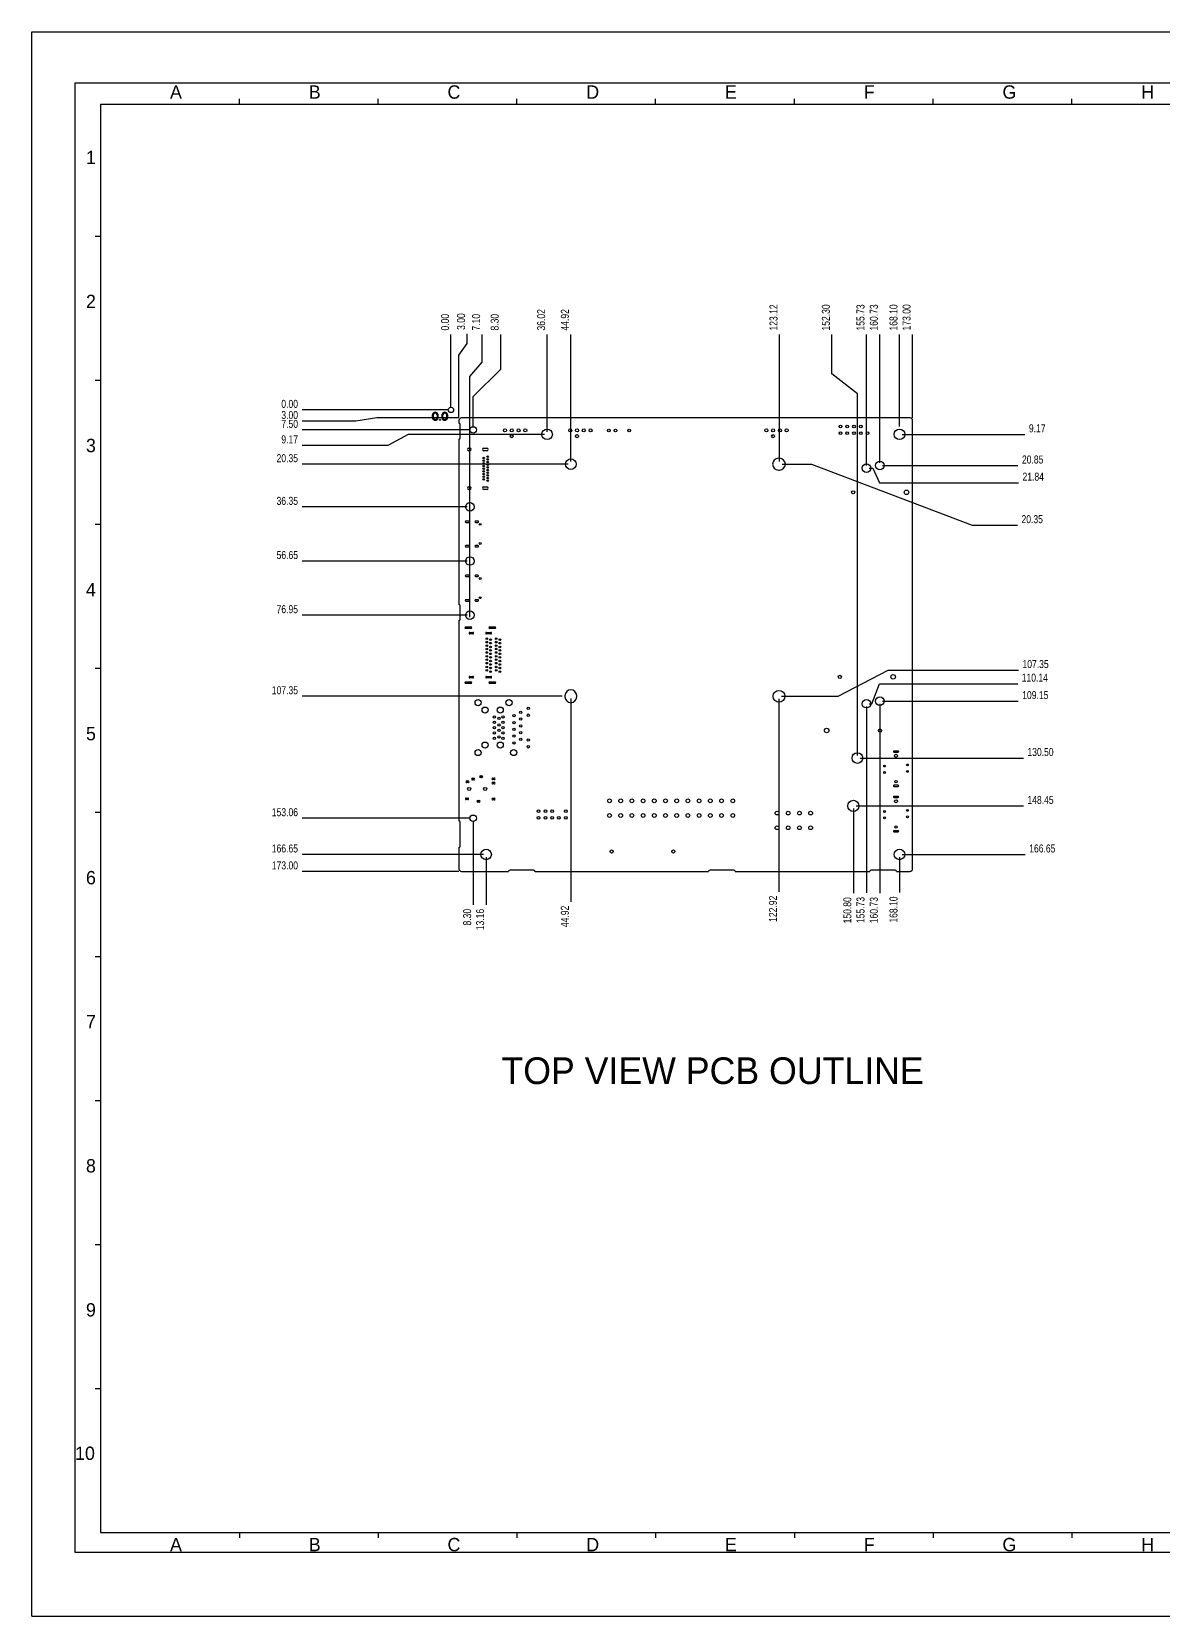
# Model space of a CAD drawing. Header units: millimetres. Extents: x 0 to 841, y 0 to 594.
# Drawn here: x 0 to 424, y 0 to 594 of the extents above; entities that cross this region are included whole.
import ezdxf

# ---------------------------------------------------------------- set-up
doc = ezdxf.new("R2010")
doc.units = ezdxf.units.MM
doc.header["$LTSCALE"] = 46.255
doc.layers.get('0').update_dxf_attribs({"linetype": 'CONTINUOUS'})
doc.layers.add('ASSEM_MEM', color=7, linetype='CONTINUOUS')
doc.layers.add('DETAIL', color=7, linetype='CONTINUOUS')
doc.styles.get("Standard").update_dxf_attribs({"font": 'txt', "width": 0.8})
doc.styles.add('TEXTSTYLE_11', font='ar_wgl__.ttf')
doc.styles.add('TEXTSTYLE_2', font='txt')
doc.dimstyles.new('DIMSTYLE_1', dxfattribs={"dimtxt": 3, "dimasz": 2.1, "dimexe": 2, "dimexo": 1, "dimgap": 0.75, "dimtad": 0, "dimtih": 1, "dimtoh": 1, "dimzin": 0, "dimdsep": 46, "dimtxsty": 'STANDARD', "dimblk": '_FILLED', "dimblk1": '_FILLED', "dimblk2": '_FILLED', "dimcen": 0.09, "dimazin": 0, "dimtp": 0.01, "dimtm": 0.01, "dimtfac": 1, "dimtofl": 0, "dimtmove": 0, "dimatfit": 3, "dimldrblk": '_FILLED', "dimfxl": 1, "dimtolj": 1, "dimtzin": 0, "dimarcsym": 0})

# ---------------------------------------------------------------- blocks, each defined once
blk = doc.blocks.new('*D0')
at = {"color": 7, "linetype": 'CONTINUOUS'}
for p, q in [((121.53, 448.06), (101.31, 448.06)), ((129.31, 449.23), (121.53, 448.06)), ((160.15, 449.23), (129.31, 449.23))]:
    blk.add_line(p, q, dxfattribs=at)
at = {"color": 7, "linetype": 'CONTINUOUS', "insert": (99.81, 451.81), "char_height": 3, "width": 9.6, "attachment_point": 3, "line_spacing_factor": 0.9}
blk.add_mtext('3.00', dxfattribs=at)
blk = doc.blocks.new('_FILLED')
at = {"color": 0, "linetype": 'BYBLOCK'}
blk.add_solid([(0, 0), (-1, 0.17), (-1, -0.17)], dxfattribs=at)
blk = doc.blocks.new('*D1')
at = {"color": 7, "linetype": 'CONTINUOUS'}
blk.add_line((156.15, 452.23), (101.31, 452.23), dxfattribs=at)
at = {"color": 7, "linetype": 'CONTINUOUS', "insert": (99.81, 455.98), "char_height": 3, "width": 9.6, "attachment_point": 3, "line_spacing_factor": 0.9}
blk.add_mtext('0.00', dxfattribs=at)
blk = doc.blocks.new('*D2')
at = {"color": 7, "linetype": 'CONTINUOUS'}
blk.add_line((160.15, 279.23), (101.31, 279.23), dxfattribs=at)
at = {"color": 7, "linetype": 'CONTINUOUS', "insert": (99.81, 282.98), "char_height": 3, "width": 14.4, "attachment_point": 3, "line_spacing_factor": 0.9}
blk.add_mtext('173.00', dxfattribs=at)
blk = doc.blocks.new('*D3')
at = {"color": 7, "linetype": 'CONTINUOUS'}
for p, q in [((160.15, 472.74), (163.16, 477.08)), ((163.16, 477.08), (163.16, 480.7)), ((160.15, 449.23), (160.15, 472.74))]:
    blk.add_line(p, q, dxfattribs=at)
at = {"color": 7, "linetype": 'CONTINUOUS', "insert": (159.41, 482.2), "char_height": 3, "width": 9.6, "attachment_point": 1, "rotation": 90, "line_spacing_factor": 0.9}
blk.add_mtext('3.00', dxfattribs=at)
blk = doc.blocks.new('*D4')
at = {"color": 7, "linetype": 'CONTINUOUS'}
blk.add_line((157.15, 453.23), (157.15, 480.47), dxfattribs=at)
at = {"color": 7, "linetype": 'CONTINUOUS', "insert": (153.4, 481.97), "char_height": 3, "width": 9.6, "attachment_point": 1, "rotation": 90, "line_spacing_factor": 0.9}
blk.add_mtext('0.00', dxfattribs=at)
blk = doc.blocks.new('*D5')
at = {"color": 7, "linetype": 'CONTINUOUS'}
blk.add_line((330.15, 449.23), (330.15, 480.51), dxfattribs=at)
at = {"color": 7, "linetype": 'CONTINUOUS', "insert": (326.4, 482.01), "char_height": 3, "width": 14.4, "attachment_point": 1, "rotation": 90, "line_spacing_factor": 0.9}
blk.add_mtext('173.00', dxfattribs=at)
blk = doc.blocks.new('*D6')
at = {"color": 7, "linetype": 'CONTINUOUS'}
for p, q in [((175.78, 467.5), (175.78, 480.47)), ((165.45, 457.29), (175.78, 467.5)), ((165.45, 445.73), (165.45, 457.29))]:
    blk.add_line(p, q, dxfattribs=at)
at = {"color": 7, "linetype": 'CONTINUOUS', "insert": (172.03, 481.97), "char_height": 3, "width": 9.6, "attachment_point": 1, "rotation": 90, "line_spacing_factor": 0.9}
blk.add_mtext('8.30', dxfattribs=at)
blk = doc.blocks.new('*D7')
at = {"color": 7, "linetype": 'CONTINUOUS'}
blk.add_line((193.17, 444.06), (193.17, 480.47), dxfattribs=at)
at = {"color": 7, "linetype": 'CONTINUOUS', "insert": (189.42, 481.97), "char_height": 3, "width": 12, "attachment_point": 1, "rotation": 90, "line_spacing_factor": 0.9}
blk.add_mtext('36.02', dxfattribs=at)
blk = doc.blocks.new('*D8')
at = {"color": 7, "linetype": 'CONTINUOUS'}
blk.add_line((325.25, 446.04), (325.25, 480.47), dxfattribs=at)
at = {"color": 7, "linetype": 'CONTINUOUS', "insert": (321.5, 481.97), "char_height": 3, "width": 14.4, "attachment_point": 1, "rotation": 90, "line_spacing_factor": 0.9}
blk.add_mtext('168.10', dxfattribs=at)
blk = doc.blocks.new('*D9')
at = {"color": 7, "linetype": 'CONTINUOUS'}
blk.add_line((202.07, 432.88), (202.07, 480.47), dxfattribs=at)
at = {"color": 7, "linetype": 'CONTINUOUS', "insert": (198.32, 481.97), "char_height": 3, "width": 12, "attachment_point": 1, "rotation": 90, "line_spacing_factor": 0.9}
blk.add_mtext('44.92', dxfattribs=at)
blk = doc.blocks.new('*D10')
at = {"color": 7, "linetype": 'CONTINUOUS'}
blk.add_line((280.27, 432.88), (280.27, 480.47), dxfattribs=at)
at = {"color": 7, "linetype": 'CONTINUOUS', "insert": (276.52, 481.97), "char_height": 3, "width": 14.4, "attachment_point": 1, "rotation": 90, "line_spacing_factor": 0.9}
blk.add_mtext('123.12', dxfattribs=at)
blk = doc.blocks.new('*D11')
at = {"color": 7, "linetype": 'CONTINUOUS'}
for p, q in [((168.81, 470.18), (168.81, 480.47)), ((164.25, 464.77), (168.81, 470.18)), ((164.25, 374.53), (164.25, 464.77))]:
    blk.add_line(p, q, dxfattribs=at)
at = {"color": 7, "linetype": 'CONTINUOUS', "insert": (165.06, 481.97), "char_height": 3, "width": 9.6, "attachment_point": 1, "rotation": 90, "line_spacing_factor": 0.9}
blk.add_mtext('7.10', dxfattribs=at)
blk = doc.blocks.new('*D12')
at = {"color": 7, "linetype": 'CONTINUOUS'}
blk.add_line((202.07, 344.08), (202.07, 267.88), dxfattribs=at)
at = {"color": 7, "linetype": 'CONTINUOUS', "insert": (198.32, 266.38), "char_height": 3, "width": 12, "attachment_point": 3, "rotation": 90, "line_spacing_factor": 0.9}
blk.add_mtext('44.92', dxfattribs=at)
blk = doc.blocks.new('*D13')
at = {"color": 7, "linetype": 'CONTINUOUS'}
blk.add_line((280.07, 343.88), (280.07, 271.63), dxfattribs=at)
at = {"color": 7, "linetype": 'CONTINUOUS', "insert": (276.32, 270.13), "char_height": 3, "width": 14.4, "attachment_point": 3, "rotation": 90, "line_spacing_factor": 0.9}
blk.add_mtext('122.92', dxfattribs=at)
blk = doc.blocks.new('*D14')
at = {"color": 7, "linetype": 'CONTINUOUS'}
blk.add_line((312.88, 431.39), (312.88, 480.47), dxfattribs=at)
at = {"color": 7, "linetype": 'CONTINUOUS', "insert": (309.13, 481.97), "char_height": 3, "width": 14.4, "attachment_point": 1, "rotation": 90, "line_spacing_factor": 0.9}
blk.add_mtext('155.73', dxfattribs=at)
blk = doc.blocks.new('*D15')
at = {"color": 7, "linetype": 'CONTINUOUS'}
blk.add_line((317.88, 432.38), (317.88, 480.47), dxfattribs=at)
at = {"color": 7, "linetype": 'CONTINUOUS', "insert": (314.13, 481.97), "char_height": 3, "width": 14.4, "attachment_point": 1, "rotation": 90, "line_spacing_factor": 0.9}
blk.add_mtext('160.73', dxfattribs=at)
blk = doc.blocks.new('*D16')
at = {"color": 7, "linetype": 'CONTINUOUS'}
blk.add_line((312.88, 341.09), (312.88, 271.15), dxfattribs=at)
at = {"color": 7, "linetype": 'CONTINUOUS', "insert": (309.13, 269.65), "char_height": 3, "width": 14.4, "attachment_point": 3, "rotation": 90, "line_spacing_factor": 0.9}
blk.add_mtext('155.73', dxfattribs=at)
blk = doc.blocks.new('*D17')
at = {"color": 7, "linetype": 'CONTINUOUS'}
blk.add_line((317.88, 342.08), (317.88, 271.11), dxfattribs=at)
at = {"color": 7, "linetype": 'CONTINUOUS', "insert": (314.13, 269.61), "char_height": 3, "width": 14.4, "attachment_point": 3, "rotation": 90, "line_spacing_factor": 0.9}
blk.add_mtext('160.73', dxfattribs=at)
blk = doc.blocks.new('*D18')
at = {"color": 7, "linetype": 'CONTINUOUS'}
blk.add_line((325.25, 284.58), (325.25, 271.34), dxfattribs=at)
at = {"color": 7, "linetype": 'CONTINUOUS', "insert": (321.5, 269.84), "char_height": 3, "width": 14.4, "attachment_point": 3, "rotation": 90, "line_spacing_factor": 0.9}
blk.add_mtext('168.10', dxfattribs=at)
blk = doc.blocks.new('*D19')
at = {"color": 7, "linetype": 'CONTINUOUS'}
blk.add_line((170.31, 284.58), (170.31, 266.7), dxfattribs=at)
at = {"color": 7, "linetype": 'CONTINUOUS', "insert": (166.56, 265.2), "char_height": 3, "width": 12, "attachment_point": 3, "rotation": 90, "line_spacing_factor": 0.9}
blk.add_mtext('13.16', dxfattribs=at)
blk = doc.blocks.new('*D20')
at = {"color": 7, "linetype": 'CONTINUOUS'}
blk.add_line((165.45, 298.17), (165.45, 266.7), dxfattribs=at)
at = {"color": 7, "linetype": 'CONTINUOUS', "insert": (161.7, 265.2), "char_height": 3, "width": 9.6, "attachment_point": 3, "rotation": 90, "line_spacing_factor": 0.9}
blk.add_mtext('8.30', dxfattribs=at)
blk = doc.blocks.new('*D21')
at = {"color": 7, "linetype": 'CONTINUOUS'}
for p, q in [((299.9, 465.79), (299.9, 480.47)), ((309.45, 458.22), (299.9, 465.79)), ((309.45, 322.73), (309.45, 458.22))]:
    blk.add_line(p, q, dxfattribs=at)
at = {"color": 7, "linetype": 'CONTINUOUS', "insert": (296.15, 481.97), "char_height": 3, "width": 14.4, "attachment_point": 1, "rotation": 90, "line_spacing_factor": 0.9}
blk.add_mtext('152.30', dxfattribs=at)
blk = doc.blocks.new('*D22')
at = {"color": 7, "linetype": 'CONTINUOUS'}
blk.add_line((307.95, 302.78), (307.95, 271.06), dxfattribs=at)
at = {"color": 7, "linetype": 'CONTINUOUS', "insert": (304.2, 269.56), "char_height": 3, "width": 14.4, "attachment_point": 3, "rotation": 90, "line_spacing_factor": 0.9}
blk.add_mtext('150.80', dxfattribs=at)
blk = doc.blocks.new('*D23')
at = {"color": 7, "linetype": 'CONTINUOUS'}
blk.add_line((164.45, 444.73), (101.31, 444.73), dxfattribs=at)
at = {"color": 7, "linetype": 'CONTINUOUS', "insert": (99.81, 448.48), "char_height": 3, "width": 9.6, "attachment_point": 3, "line_spacing_factor": 0.9}
blk.add_mtext('7.50', dxfattribs=at)
blk = doc.blocks.new('*D24')
at = {"color": 7, "linetype": 'CONTINUOUS'}
for p, q in [((141.15, 443.06), (133.46, 438.92)), ((192.17, 443.06), (141.15, 443.06)), ((133.46, 438.92), (101.31, 438.92))]:
    blk.add_line(p, q, dxfattribs=at)
at = {"color": 7, "linetype": 'CONTINUOUS', "insert": (99.81, 442.67), "char_height": 3, "width": 9.6, "attachment_point": 3, "line_spacing_factor": 0.9}
blk.add_mtext('9.17', dxfattribs=at)
blk = doc.blocks.new('*D25')
at = {"color": 7, "linetype": 'CONTINUOUS'}
blk.add_line((163.25, 415.88), (101.31, 415.88), dxfattribs=at)
at = {"color": 7, "linetype": 'CONTINUOUS', "insert": (99.81, 419.63), "char_height": 3, "width": 12, "attachment_point": 3, "line_spacing_factor": 0.9}
blk.add_mtext('36.35', dxfattribs=at)
blk = doc.blocks.new('*D26')
at = {"color": 7, "linetype": 'CONTINUOUS'}
blk.add_line((163.25, 395.58), (101.31, 395.58), dxfattribs=at)
at = {"color": 7, "linetype": 'CONTINUOUS', "insert": (99.81, 399.33), "char_height": 3, "width": 12, "attachment_point": 3, "line_spacing_factor": 0.9}
blk.add_mtext('56.65', dxfattribs=at)
blk = doc.blocks.new('*D27')
at = {"color": 7, "linetype": 'CONTINUOUS'}
blk.add_line((163.25, 375.28), (101.31, 375.28), dxfattribs=at)
at = {"color": 7, "linetype": 'CONTINUOUS', "insert": (99.81, 379.03), "char_height": 3, "width": 12, "attachment_point": 3, "line_spacing_factor": 0.9}
blk.add_mtext('76.95', dxfattribs=at)
blk = doc.blocks.new('*D28')
at = {"color": 7, "linetype": 'CONTINUOUS'}
blk.add_line((164.45, 299.17), (101.31, 299.17), dxfattribs=at)
at = {"color": 7, "linetype": 'CONTINUOUS', "insert": (99.81, 302.92), "char_height": 3, "width": 14.4, "attachment_point": 3, "line_spacing_factor": 0.9}
blk.add_mtext('153.06', dxfattribs=at)
blk = doc.blocks.new('*D29')
at = {"color": 7, "linetype": 'CONTINUOUS'}
blk.add_line((169.31, 285.58), (101.31, 285.58), dxfattribs=at)
at = {"color": 7, "linetype": 'CONTINUOUS', "insert": (99.81, 289.33), "char_height": 3, "width": 14.4, "attachment_point": 3, "line_spacing_factor": 0.9}
blk.add_mtext('166.65', dxfattribs=at)
blk = doc.blocks.new('*D30')
at = {"color": 7, "linetype": 'CONTINUOUS'}
blk.add_line((326.25, 285.58), (372.37, 285.58), dxfattribs=at)
at = {"color": 7, "linetype": 'CONTINUOUS', "insert": (373.87, 289.33), "char_height": 3, "width": 14.4, "attachment_point": 1, "line_spacing_factor": 0.9}
blk.add_mtext('166.65', dxfattribs=at)
blk = doc.blocks.new('*D31')
at = {"color": 7, "linetype": 'CONTINUOUS'}
blk.add_line((308.95, 303.78), (371.7, 303.78), dxfattribs=at)
at = {"color": 7, "linetype": 'CONTINUOUS', "insert": (373.2, 307.53), "char_height": 3, "width": 14.4, "attachment_point": 1, "line_spacing_factor": 0.9}
blk.add_mtext('148.45', dxfattribs=at)
blk = doc.blocks.new('*D32')
at = {"color": 7, "linetype": 'CONTINUOUS'}
blk.add_line((310.45, 321.73), (371.69, 321.73), dxfattribs=at)
at = {"color": 7, "linetype": 'CONTINUOUS', "insert": (373.19, 325.48), "char_height": 3, "width": 14.4, "attachment_point": 1, "line_spacing_factor": 0.9}
blk.add_mtext('130.50', dxfattribs=at)
blk = doc.blocks.new('*D33')
at = {"color": 7, "linetype": 'CONTINUOUS'}
for p, q in [((302.25, 344.88), (320.98, 354.7)), ((320.98, 354.7), (369.84, 354.7)), ((281.07, 344.88), (302.25, 344.88))]:
    blk.add_line(p, q, dxfattribs=at)
at = {"color": 7, "linetype": 'CONTINUOUS', "insert": (371.34, 358.45), "char_height": 3, "width": 14.4, "attachment_point": 1, "line_spacing_factor": 0.9}
blk.add_mtext('107.35', dxfattribs=at)
blk = doc.blocks.new('*D34')
at = {"color": 7, "linetype": 'CONTINUOUS'}
for p, q in [((314.94, 342.09), (317.74, 349.6)), ((317.74, 349.6), (369.55, 349.6)), ((313.88, 342.09), (314.94, 342.09))]:
    blk.add_line(p, q, dxfattribs=at)
at = {"color": 7, "linetype": 'CONTINUOUS', "insert": (371.05, 353.35), "char_height": 3, "width": 14.4, "attachment_point": 1, "line_spacing_factor": 0.9}
blk.add_mtext('110.14', dxfattribs=at)
blk = doc.blocks.new('*D35')
at = {"color": 7, "linetype": 'CONTINUOUS'}
blk.add_line((318.88, 343.08), (369.74, 343.08), dxfattribs=at)
at = {"color": 7, "linetype": 'CONTINUOUS', "insert": (371.24, 346.83), "char_height": 3, "width": 14.4, "attachment_point": 1, "line_spacing_factor": 0.9}
blk.add_mtext('109.15', dxfattribs=at)
blk = doc.blocks.new('*D36')
at = {"color": 7, "linetype": 'CONTINUOUS'}
blk.add_line((201.07, 431.88), (101.31, 431.88), dxfattribs=at)
at = {"color": 7, "linetype": 'CONTINUOUS', "insert": (99.81, 435.63), "char_height": 3, "width": 12, "attachment_point": 3, "line_spacing_factor": 0.9}
blk.add_mtext('20.35', dxfattribs=at)
blk = doc.blocks.new('*D37')
at = {"color": 7, "linetype": 'CONTINUOUS'}
for p, q in [((281.27, 431.88), (292.31, 431.88)), ((292.31, 431.88), (352.43, 409.02)), ((352.43, 409.02), (369.47, 409.02))]:
    blk.add_line(p, q, dxfattribs=at)
at = {"color": 7, "linetype": 'CONTINUOUS', "insert": (370.97, 412.77), "char_height": 3, "width": 12, "attachment_point": 1, "line_spacing_factor": 0.9}
blk.add_mtext('20.35', dxfattribs=at)
blk = doc.blocks.new('*D38')
at = {"color": 7, "linetype": 'CONTINUOUS'}
for p, q in [((313.88, 430.39), (315.25, 430.39)), ((315.25, 430.39), (317.77, 424.95)), ((317.77, 424.95), (369.86, 424.95))]:
    blk.add_line(p, q, dxfattribs=at)
at = {"color": 7, "linetype": 'CONTINUOUS', "insert": (371.36, 428.7), "char_height": 3, "width": 12, "attachment_point": 1, "line_spacing_factor": 0.9}
blk.add_mtext('21.84', dxfattribs=at)
blk = doc.blocks.new('*D39')
at = {"color": 7, "linetype": 'CONTINUOUS'}
blk.add_line((318.88, 431.38), (369.65, 431.38), dxfattribs=at)
at = {"color": 7, "linetype": 'CONTINUOUS', "insert": (371.15, 435.13), "char_height": 3, "width": 12, "attachment_point": 1, "line_spacing_factor": 0.9}
blk.add_mtext('20.85', dxfattribs=at)
blk = doc.blocks.new('*D40')
at = {"color": 7, "linetype": 'CONTINUOUS'}
blk.add_line((326.25, 443.06), (372.26, 443.06), dxfattribs=at)
at = {"color": 7, "linetype": 'CONTINUOUS', "insert": (373.76, 446.81), "char_height": 3, "width": 9.6, "attachment_point": 1, "line_spacing_factor": 0.9}
blk.add_mtext('9.17', dxfattribs=at)
blk = doc.blocks.new('*D41')
at = {"color": 7, "linetype": 'CONTINUOUS'}
blk.add_line((198.87, 344.88), (101.31, 344.88), dxfattribs=at)
at = {"color": 7, "linetype": 'CONTINUOUS', "insert": (99.81, 348.63), "char_height": 3, "width": 14.4, "attachment_point": 3, "line_spacing_factor": 0.9}
blk.add_mtext('107.35', dxfattribs=at)

msp = doc.modelspace()

# ---------------------------------------------------------------- linework, layer by layer
at = {"color": 7, "linetype": 'CONTINUOUS'}
for p, q in [((0, 0), (0, 594)), ((0, 594), (841, 594)), ((16.342, 23.885), (16.342, 574.885)), ((16.342, 574.885), (819.342, 574.885)), ((25.842, 566.885), (25.842, 31.385)), ((25.842, 566.885), (809.342, 566.885)), ((77.842, 566.885), (77.842, 568.885)), ((129.842, 566.885), (129.842, 568.885)), ((181.842, 566.885), (181.842, 568.885)), ((233.842, 566.885), (233.842, 568.885)), ((285.842, 566.885), (285.842, 568.885)), ((337.842, 566.885), (337.842, 568.885)), ((389.842, 566.885), (389.842, 568.885)), ((23.842, 517.385), (25.842, 517.385)), ((23.842, 463.385), (25.842, 463.385)), ((23.842, 409.385), (25.842, 409.385)), ((23.842, 355.385), (25.842, 355.385)), ((23.842, 301.385), (25.842, 301.385)), ((23.842, 247.385), (25.842, 247.385)), ((23.842, 193.385), (25.842, 193.385)), ((23.842, 139.385), (25.842, 139.385)), ((23.842, 85.385), (25.842, 85.385)), ((25.842, 31.385), (809.342, 31.385)), ((77.842, 31.385), (77.842, 29.385)), ((129.842, 31.385), (129.842, 29.385)), ((181.842, 31.385), (181.842, 29.385)), ((233.842, 31.385), (233.842, 29.385)), ((285.842, 31.385), (285.842, 29.385)), ((337.842, 31.385), (337.842, 29.385)), ((389.842, 31.385), (389.842, 29.385)), ((819.342, 23.885), (16.342, 23.885)), ((0, 0), (841, 0))]:
    msp.add_line(p, q, dxfattribs=at)
at = {"layer": 'ASSEM_MEM', "color": 40, "linetype": 'CONTINUOUS'}
for p, q in [((150.213, 450.447), (150.151, 450.128)), ((150.151, 450.128), (150.151, 449.553)), ((150.151, 449.553), (150.213, 449.234)), ((150.276, 450.638), (150.213, 450.447)), ((150.213, 449.234), (150.276, 449.042)), ((150.401, 450.894), (150.276, 450.638)), ((150.276, 449.042), (150.401, 448.787)), ((150.588, 451.085), (150.401, 450.894)), ((150.401, 448.787), (150.588, 448.596)), ((150.526, 450.447), (150.463, 450.064)), ((150.463, 450.064), (150.463, 449.617)), ((150.463, 449.617), (150.526, 449.234)), ((150.776, 450.83), (150.526, 450.447)), ((150.526, 449.234), (150.776, 448.851)), ((150.901, 451.277), (150.588, 451.085)), ((150.588, 448.596), (150.901, 448.404)), ((150.963, 450.957), (150.776, 450.83)), ((150.776, 448.851), (150.963, 448.723)), ((151.276, 451.34), (150.901, 451.277)), ((150.901, 448.404), (151.276, 448.34)), ((151.276, 451.021), (150.963, 450.957)), ((150.963, 448.723), (151.276, 448.659)), ((151.651, 451.277), (151.276, 451.34)), ((151.588, 450.957), (151.276, 451.021)), ((151.276, 448.659), (151.588, 448.723)), ((151.276, 448.34), (151.651, 448.404)), ((151.776, 450.83), (151.588, 450.957)), ((151.588, 448.723), (151.776, 448.851)), ((151.963, 451.085), (151.651, 451.277)), ((151.651, 448.404), (151.963, 448.596)), ((152.026, 450.447), (151.776, 450.83)), ((151.776, 448.851), (152.026, 449.234)), ((152.151, 450.894), (151.963, 451.085)), ((151.963, 448.596), (152.151, 448.787)), ((152.088, 450.064), (152.026, 450.447)), ((152.026, 449.234), (152.088, 449.617)), ((152.088, 449.617), (152.088, 450.064)), ((152.276, 450.638), (152.151, 450.894)), ((152.151, 448.787), (152.276, 449.042)), ((152.338, 450.447), (152.276, 450.638)), ((152.276, 449.042), (152.338, 449.234)), ((152.401, 450.128), (152.338, 450.447)), ((152.338, 449.234), (152.401, 449.553)), ((152.401, 449.553), (152.401, 450.128)), ((152.901, 448.34), (152.901, 448.659)), ((152.901, 448.659), (153.213, 448.659)), ((153.213, 448.34), (152.901, 448.34)), ((153.213, 448.659), (153.213, 448.34)), ((153.776, 450.447), (153.713, 450.128)), ((153.713, 450.128), (153.713, 449.553)), ((153.713, 449.553), (153.776, 449.234)), ((153.838, 450.638), (153.776, 450.447)), ((153.776, 449.234), (153.838, 449.042)), ((153.963, 450.894), (153.838, 450.638)), ((153.838, 449.042), (153.963, 448.787)), ((154.151, 451.085), (153.963, 450.894)), ((153.963, 448.787), (154.151, 448.596)), ((154.088, 450.447), (154.026, 450.064)), ((154.026, 450.064), (154.026, 449.617)), ((154.026, 449.617), (154.088, 449.234)), ((154.338, 450.83), (154.088, 450.447)), ((154.088, 449.234), (154.338, 448.851)), ((154.463, 451.277), (154.151, 451.085)), ((154.151, 448.596), (154.463, 448.404)), ((154.526, 450.957), (154.338, 450.83)), ((154.338, 448.851), (154.526, 448.723)), ((154.838, 451.34), (154.463, 451.277)), ((154.463, 448.404), (154.838, 448.34)), ((154.838, 451.021), (154.526, 450.957)), ((154.526, 448.723), (154.838, 448.659)), ((155.213, 451.277), (154.838, 451.34)), ((155.151, 450.957), (154.838, 451.021)), ((154.838, 448.659), (155.151, 448.723)), ((154.838, 448.34), (155.213, 448.404)), ((155.338, 450.83), (155.151, 450.957)), ((155.151, 448.723), (155.338, 448.851)), ((155.526, 451.085), (155.213, 451.277)), ((155.213, 448.404), (155.526, 448.596)), ((155.588, 450.447), (155.338, 450.83)), ((155.338, 448.851), (155.588, 449.234)), ((155.713, 450.894), (155.526, 451.085)), ((155.526, 448.596), (155.713, 448.787)), ((155.651, 450.064), (155.588, 450.447)), ((155.588, 449.234), (155.651, 449.617)), ((155.651, 449.617), (155.651, 450.064)), ((155.838, 450.638), (155.713, 450.894)), ((155.713, 448.787), (155.838, 449.042)), ((155.901, 450.447), (155.838, 450.638)), ((155.838, 449.042), (155.901, 449.234)), ((155.963, 450.128), (155.901, 450.447)), ((155.901, 449.234), (155.963, 449.553)), ((155.963, 449.553), (155.963, 450.128))]:
    msp.add_line(p, q, dxfattribs=at)
at = {"layer": 'ASSEM_MEM', "color": 7, "linetype": 'CONTINUOUS'}
for p, q in [((160.151, 448.23), (160.151, 447.23)), ((160.651, 441.73), (160.651, 446.73)), ((329.151, 449.23), (161.151, 449.23)), ((330.151, 280.23), (330.151, 448.23)), ((160.151, 441.23), (160.151, 379.23)), ((163.841, 437.93), (164.241, 437.93)), ((164.241, 436.93), (163.841, 436.93)), ((169.401, 437.93), (170.601, 437.93)), ((170.601, 436.93), (169.401, 436.93)), ((280.271, 434.08), (279.871, 434.08)), ((279.871, 429.68), (280.271, 429.68)), ((163.841, 423.43), (164.241, 423.43)), ((164.241, 422.43), (163.841, 422.43)), ((169.401, 423.43), (170.601, 423.43)), ((170.601, 422.43), (169.401, 422.43)), ((163.851, 410.58), (162.751, 410.58)), ((162.751, 410.08), (163.851, 410.08)), ((167.251, 410.58), (166.351, 410.58)), ((166.351, 410.08), (167.251, 410.08)), ((163.851, 401.38), (162.751, 401.38)), ((162.751, 400.88), (163.851, 400.88)), ((167.251, 401.38), (166.351, 401.38)), ((166.351, 400.88), (167.251, 400.88)), ((163.851, 390.28), (162.751, 390.28)), ((162.751, 389.78), (163.851, 389.78)), ((167.251, 390.28), (166.351, 390.28)), ((166.351, 389.78), (167.251, 389.78)), ((163.851, 381.08), (162.751, 381.08)), ((162.751, 380.58), (163.851, 380.58)), ((167.251, 381.08), (166.351, 381.08)), ((166.351, 380.58), (167.251, 380.58)), ((160.651, 373.73), (160.651, 378.73)), ((160.151, 373.23), (160.151, 298.23)), ((162.641, 370.88), (164.641, 370.88)), ((164.641, 370.28), (162.641, 370.28)), ((164.231, 368.83), (165.331, 368.83)), ((170.461, 368.83), (172.061, 368.83)), ((171.651, 370.88), (173.651, 370.88)), ((173.651, 370.28), (171.651, 370.28)), ((165.331, 368.23), (164.231, 368.23)), ((172.061, 368.23), (170.461, 368.23)), ((164.231, 352.33), (165.331, 352.33)), ((165.331, 351.73), (164.231, 351.73)), ((170.461, 352.33), (172.061, 352.33)), ((172.061, 351.73), (170.461, 351.73)), ((162.641, 350.28), (164.641, 350.28)), ((164.641, 349.68), (162.641, 349.68)), ((171.651, 350.28), (173.651, 350.28)), ((173.651, 349.68), (171.651, 349.68)), ((199.871, 345.08), (199.871, 344.68)), ((204.271, 344.68), (204.271, 345.08)), ((324.761, 324.345), (323.161, 324.345)), ((323.161, 323.945), (324.761, 323.945)), ((168.151, 315.03), (168.751, 315.03)), ((163.051, 313.13), (163.651, 313.13)), ((163.651, 312.53), (163.051, 312.53)), ((165.151, 314.13), (165.751, 314.13)), ((165.751, 313.53), (165.151, 313.53)), ((168.751, 314.43), (168.151, 314.43)), ((172.751, 314.23), (173.351, 314.23)), ((173.351, 313.63), (172.751, 313.63)), ((172.751, 312.63), (173.351, 312.63)), ((173.351, 312.03), (172.751, 312.03)), ((324.761, 311.495), (323.161, 311.495)), ((323.161, 311.095), (324.761, 311.095)), ((162.851, 306.73), (163.451, 306.73)), ((163.451, 306.13), (162.851, 306.13)), ((167.151, 305.83), (167.751, 305.83)), ((167.751, 305.23), (167.151, 305.23)), ((172.751, 306.63), (173.351, 306.63)), ((173.351, 306.03), (172.751, 306.03)), ((324.761, 307.345), (323.161, 307.345)), ((323.161, 306.945), (324.761, 306.945)), ((160.651, 288.73), (160.651, 297.73)), ((324.761, 294.495), (323.161, 294.495)), ((323.161, 294.095), (324.761, 294.095)), ((160.151, 288.23), (160.151, 280.23)), ((161.151, 279.23), (178.651, 279.23)), ((188.151, 279.73), (179.151, 279.73)), ((188.651, 279.23), (253.651, 279.23)), ((263.151, 279.73), (254.151, 279.73)), ((263.651, 279.23), (314.151, 279.23)), ((323.651, 279.73), (314.651, 279.73)), ((324.151, 279.23), (329.151, 279.23))]:
    msp.add_line(p, q, dxfattribs=at)
for centre, radius in [((157.151, 452.23), 1), ((165.451, 444.73), 1.2), ((303.126, 446), 0.51), ((305.666, 446), 0.51), ((308.206, 446), 0.51), ((310.746, 446), 0.51), ((177.391, 444.56), 0.575), ((179.931, 444.56), 0.575), ((179.931, 442.37), 0.575), ((182.471, 444.56), 0.575), ((185.011, 444.56), 0.575), ((193.171, 443.06), 1.98), ((201.841, 444.56), 0.575), ((204.381, 444.56), 0.575), ((204.381, 442.37), 0.575), ((206.921, 444.56), 0.575), ((209.461, 444.56), 0.575), ((216.281, 444.53), 0.51), ((218.821, 444.53), 0.51), ((223.901, 444.53), 0.51), ((275.341, 444.56), 0.575), ((277.881, 444.56), 0.575), ((277.881, 442.37), 0.575), ((280.421, 444.56), 0.575), ((282.961, 444.56), 0.575), ((303.126, 443.46), 0.51), ((305.666, 443.46), 0.51), ((308.206, 443.46), 0.51), ((310.746, 443.46), 0.51), ((313.286, 443.46), 0.51), ((325.251, 443.06), 1.98), ((169.401, 434.18), 0.275), ((170.901, 434.68), 0.275), ((170.901, 433.68), 0.275), ((202.071, 431.88), 2), ((169.401, 433.18), 0.275), ((169.401, 432.18), 0.275), ((169.401, 431.18), 0.275), ((169.401, 430.18), 0.275), ((169.401, 429.18), 0.275), ((169.401, 428.18), 0.275), ((170.901, 432.68), 0.275), ((170.901, 431.68), 0.275), ((170.901, 430.68), 0.275), ((170.901, 429.68), 0.275), ((170.901, 428.68), 0.275), ((170.901, 427.68), 0.275), ((312.881, 430.39), 1.6), ((317.881, 431.38), 1.6), ((169.401, 427.18), 0.275), ((169.401, 426.18), 0.275), ((170.901, 426.68), 0.275), ((170.901, 425.68), 0.275), ((307.881, 421.33), 0.6), ((327.881, 421.333), 0.85), ((164.251, 415.88), 1.6), ((168.051, 409.33), 0.35), ((168.051, 402.13), 0.35), ((164.251, 395.58), 1.6), ((168.051, 389.03), 0.35), ((168.051, 381.83), 0.35), ((164.251, 375.28), 1.6), ((170.581, 366.48), 0.3), ((170.581, 365.18), 0.3), ((170.581, 363.88), 0.3), ((170.581, 362.58), 0.3), ((171.981, 366.08), 0.3), ((171.981, 364.78), 0.3), ((171.981, 363.38), 0.3), ((171.981, 362.08), 0.3), ((174.081, 366.48), 0.3), ((174.081, 365.18), 0.3), ((174.081, 363.88), 0.3), ((174.081, 362.58), 0.3), ((175.481, 366.08), 0.3), ((175.481, 364.78), 0.3), ((175.481, 363.38), 0.3), ((175.481, 362.08), 0.3), ((170.581, 361.28), 0.3), ((170.581, 359.88), 0.3), ((170.581, 358.58), 0.3), ((170.581, 357.28), 0.3), ((171.981, 360.78), 0.3), ((171.981, 359.48), 0.3), ((171.981, 358.08), 0.3), ((171.981, 356.78), 0.3), ((174.081, 361.28), 0.3), ((174.081, 359.88), 0.3), ((174.081, 358.58), 0.3), ((174.081, 357.28), 0.3), ((175.481, 360.78), 0.3), ((175.481, 359.48), 0.3), ((175.481, 358.08), 0.3), ((175.481, 356.78), 0.3), ((170.581, 355.88), 0.3), ((170.581, 354.58), 0.3), ((171.981, 355.48), 0.3), ((171.981, 354.08), 0.3), ((174.081, 355.88), 0.3), ((174.081, 354.58), 0.3), ((175.481, 355.48), 0.3), ((175.481, 354.08), 0.3), ((302.876, 352.14), 0.6), ((322.876, 352.14), 0.85), ((280.071, 344.88), 2.2), ((317.881, 343.08), 1.6), ((167.301, 342.48), 1.15), ((169.931, 339.695), 1.15), ((175.611, 339.695), 1.15), ((178.906, 342.48), 1.15), ((183.271, 338.845), 0.445), ((186.111, 340.33), 0.445), ((312.881, 342.09), 1.6), ((173.431, 337.13), 0.46), ((173.431, 335.13), 0.46), ((173.431, 333.13), 0.46), ((175.131, 336.63), 0.46), ((175.131, 334.13), 0.46), ((176.631, 337.13), 0.46), ((176.631, 335.13), 0.46), ((176.631, 333.13), 0.46), ((180.731, 337.575), 0.445), ((180.731, 335.035), 0.445), ((180.731, 332.495), 0.445), ((183.271, 336.305), 0.445), ((183.271, 333.765), 0.445), ((186.111, 337.79), 0.445), ((297.951, 332.03), 0.85), ((169.931, 326.565), 1.15), ((173.431, 331.13), 0.46), ((173.431, 329.13), 0.46), ((175.611, 326.565), 1.15), ((175.131, 332.13), 0.46), ((175.131, 329.63), 0.46), ((176.631, 331.13), 0.46), ((176.631, 329.13), 0.46), ((180.731, 329.955), 0.445), ((180.731, 327.415), 0.445), ((183.271, 331.225), 0.445), ((183.271, 328.685), 0.445), ((186.111, 328.47), 0.445), ((317.951, 332.03), 0.6), ((167.301, 323.78), 1.15), ((180.646, 323.78), 1.15), ((186.111, 325.93), 0.445), ((309.451, 321.73), 2), ((323.961, 322.545), 0.575), ((319.681, 318.72), 0.35), ((319.681, 316.32), 0.35), ((328.241, 319.12), 0.35), ((328.241, 316.72), 0.35), ((163.951, 310.13), 0.6), ((169.951, 310.13), 0.6), ((323.961, 312.895), 0.425), ((216.551, 305.68), 0.7), ((220.751, 305.68), 0.7), ((224.951, 305.68), 0.7), ((229.151, 305.68), 0.7), ((233.351, 305.68), 0.7), ((237.551, 305.68), 0.7), ((241.751, 305.68), 0.7), ((245.951, 305.68), 0.7), ((250.151, 305.68), 0.7), ((254.351, 305.68), 0.7), ((258.551, 305.68), 0.7), ((262.751, 305.68), 0.7), ((307.951, 303.78), 2.1), ((323.961, 305.545), 0.575), ((165.451, 299.17), 1.2), ((189.996, 301.83), 0.51), ((189.996, 299.29), 0.51), ((192.536, 301.83), 0.51), ((192.536, 299.29), 0.51), ((195.076, 301.83), 0.51), ((195.076, 299.29), 0.51), ((197.616, 299.29), 0.51), ((200.156, 301.83), 0.51), ((200.156, 299.29), 0.51), ((216.551, 300.18), 0.7), ((220.751, 300.18), 0.7), ((224.951, 300.18), 0.7), ((229.151, 300.18), 0.7), ((233.351, 300.18), 0.7), ((237.551, 300.18), 0.7), ((241.751, 300.18), 0.7), ((245.951, 300.18), 0.7), ((250.151, 300.18), 0.7), ((254.351, 300.18), 0.7), ((258.551, 300.18), 0.7), ((262.751, 300.18), 0.7), ((279.351, 301.08), 0.7), ((283.551, 301.08), 0.7), ((287.751, 301.08), 0.7), ((291.951, 301.08), 0.7), ((319.681, 301.72), 0.35), ((319.681, 299.32), 0.35), ((328.241, 302.12), 0.35), ((328.241, 299.72), 0.35), ((279.351, 295.58), 0.7), ((283.551, 295.58), 0.7), ((287.751, 295.58), 0.7), ((291.951, 295.58), 0.7), ((323.961, 295.895), 0.425), ((170.311, 285.58), 1.98), ((217.351, 286.68), 0.6), ((240.501, 286.68), 0.6), ((325.251, 285.58), 1.98)]:
    msp.add_circle(centre, radius, dxfattribs=at)
for centre, radius, start, end in [((161.151, 448.23), 1, 90, 180), ((160.151, 446.73), 0.5, 0, 90), ((329.151, 448.23), 1, 0, 90), ((160.151, 441.73), 0.5, 270, 360), ((163.841, 437.43), 0.5, 90, 270), ((164.241, 437.43), 0.5, 270, 90), ((169.401, 437.43), 0.5, 90, 270), ((170.601, 437.43), 0.5, 270, 90), ((279.871, 431.88), 2.2, 90, 270), ((280.271, 431.88), 2.2, 270, 90), ((163.841, 422.93), 0.5, 90, 270), ((164.241, 422.93), 0.5, 270, 90), ((169.401, 422.93), 0.5, 90, 270), ((170.601, 422.93), 0.5, 270, 90), ((162.751, 410.33), 0.25, 90, 270), ((163.851, 410.33), 0.25, 270, 90), ((166.351, 410.33), 0.25, 90, 270), ((167.251, 410.33), 0.25, 270, 90), ((162.751, 401.13), 0.25, 90, 270), ((163.851, 401.13), 0.25, 270, 90), ((166.351, 401.13), 0.25, 90, 270), ((167.251, 401.13), 0.25, 270, 90), ((162.751, 390.03), 0.25, 90, 270), ((163.851, 390.03), 0.25, 270, 90), ((166.351, 390.03), 0.25, 90, 270), ((167.251, 390.03), 0.25, 270, 90), ((162.751, 380.83), 0.25, 90, 270), ((163.851, 380.83), 0.25, 270, 90), ((166.351, 380.83), 0.25, 90, 270), ((167.251, 380.83), 0.25, 270, 90), ((160.151, 378.73), 0.5, 0, 90), ((160.151, 373.73), 0.5, 270, 360), ((162.641, 370.58), 0.3, 90, 270), ((164.231, 368.53), 0.3, 90, 270), ((164.641, 370.58), 0.3, 270, 90), ((165.331, 368.53), 0.3, 270, 90), ((170.461, 368.53), 0.3, 90, 270), ((171.651, 370.58), 0.3, 90, 270), ((172.061, 368.53), 0.3, 270, 90), ((173.651, 370.58), 0.3, 270, 90), ((164.231, 352.03), 0.3, 90, 270), ((165.331, 352.03), 0.3, 270, 90), ((170.461, 352.03), 0.3, 90, 270), ((172.061, 352.03), 0.3, 270, 90), ((162.641, 349.98), 0.3, 90, 270), ((164.641, 349.98), 0.3, 270, 90), ((171.651, 349.98), 0.3, 90, 270), ((173.651, 349.98), 0.3, 270, 90), ((202.071, 345.08), 2.2, 0, 180), ((202.071, 344.68), 2.2, 180, 360), ((323.161, 324.145), 0.2, 90, 270), ((324.761, 324.145), 0.2, 270, 90), ((168.151, 314.73), 0.3, 90, 270), ((168.751, 314.73), 0.3, 270, 90), ((163.051, 312.83), 0.3, 90, 270), ((163.651, 312.83), 0.3, 270, 90), ((165.151, 313.83), 0.3, 90, 270), ((165.751, 313.83), 0.3, 270, 90), ((172.751, 313.93), 0.3, 90, 270), ((172.751, 312.33), 0.3, 90, 270), ((173.351, 313.93), 0.3, 270, 90), ((173.351, 312.33), 0.3, 270, 90), ((323.161, 311.295), 0.2, 90, 270), ((324.761, 311.295), 0.2, 270, 90), ((162.851, 306.43), 0.3, 90, 270), ((163.451, 306.43), 0.3, 270, 90), ((167.151, 305.53), 0.3, 90, 270), ((167.751, 305.53), 0.3, 270, 90), ((172.751, 306.33), 0.3, 90, 270), ((173.351, 306.33), 0.3, 270, 90), ((323.161, 307.145), 0.2, 90, 270), ((324.761, 307.145), 0.2, 270, 90), ((160.151, 297.73), 0.5, 0, 90), ((323.161, 294.295), 0.2, 90, 270), ((324.761, 294.295), 0.2, 270, 90), ((160.151, 288.73), 0.5, 270, 360), ((161.151, 280.23), 1, 180, 270), ((179.151, 279.23), 0.5, 90, 180), ((188.151, 279.23), 0.5, 0, 90), ((254.151, 279.23), 0.5, 90, 180), ((263.151, 279.23), 0.5, 0, 90), ((314.651, 279.23), 0.5, 90, 180), ((323.651, 279.23), 0.5, 0, 90), ((329.151, 280.23), 1, 270, 360)]:
    msp.add_arc(centre, radius, start, end, dxfattribs=at)

# ---------------------------------------------------------------- texts
at = {"color": 7, "linetype": 'CONTINUOUS', "char_height": 5, "attachment_point": 1, "line_spacing_factor": 0.9, "style": 'TEXTSTYLE_2'}
for s, insert, width in [('A', (51.842, 573.885), 5), ('B', (103.842, 573.885), 5), ('C', (155.842, 573.885), 5), ('D', (207.842, 573.885), 5), ('E', (259.842, 573.885), 5), ('F', (311.842, 573.885), 5), ('G', (363.842, 573.885), 5), ('H', (415.842, 573.885), 5), ('1', (20.342, 549.385), 5), ('2', (20.342, 495.385), 5), ('3', (20.342, 441.385), 5), ('4', (20.342, 387.385), 5), ('5', (20.342, 333.385), 5), ('6', (20.342, 279.385), 5), ('7', (20.342, 225.385), 5), ('8', (20.342, 171.385), 5), ('9', (20.342, 117.385), 5), ('10', (16.248, 63.615), 10), ('A', (51.842, 29.385), 5), ('B', (103.842, 29.385), 5), ('C', (155.842, 29.385), 5), ('D', (207.842, 29.385), 5), ('E', (259.842, 29.385), 5), ('F', (311.842, 29.385), 5), ('G', (363.842, 29.385), 5), ('H', (415.842, 29.385), 5)]:
    msp.add_mtext(s, dxfattribs=dict(at, insert=insert, width=width))
at = {"layer": 'DETAIL', "color": 7, "linetype": 'CONTINUOUS', "insert": (176.061, 209.522), "char_height": 10, "width": 164.98141, "attachment_point": 1, "line_spacing_factor": 0.9, "style": 'TEXTSTYLE_11'}
msp.add_mtext('TOP VIEW PCB OUTLINE', dxfattribs=at)

# ---------------------------------------------------------------- dimensions: what is measured, and where the dimension line sits
at = {"color": 7, "linetype": 'CONTINUOUS'}
for feature_location, offset, dtype, origin, picture, middle in [((330.151, 449.23), (0, 31.276), 1, (157.151, 448.23), '*D5', (327.901, 489.507)), ((325.251, 446.04), (0, 34.434), 1, (157.151, 445.04), '*D8', (323.001, 489.474)), ((280.271, 432.88), (0, 47.594), 1, (157.151, 431.88), '*D10', (278.021, 489.474)), ((312.881, 431.39), (0, 49.084), 1, (157.151, 430.39), '*D14', (310.631, 489.549)), ((317.881, 432.38), (0, 48.094), 1, (157.151, 431.38), '*D15', (315.631, 489.549)), ((309.451, 322.73), (-9.555, 157.744), 1, (157.151, 321.73), '*D21', (297.645, 489.474)), ((193.171, 444.06), (0, 36.414), 1, (157.151, 443.06), '*D7', (190.921, 487.974)), ((202.071, 432.88), (0, 47.594), 1, (157.151, 431.88), '*D9', (199.821, 487.974)), ((157.150916148, 453.230342131), (0, 27.243642904), 1, (157.150916148, 452.230342131), '*D4', (154.90091156, 486.773985749)), ((160.151, 449.23), (3.008, 31.466), 1, (157.151, 452.23), '*D3', (160.909, 486.996)), ((165.451, 445.73), (10.328, 34.744), 1, (157.151, 444.73), '*D6', (173.529, 486.699)), ((164.251, 374.531), (4.559, 105.943), 1, (157.151, 415.88), '*D11', (166.56, 486.774)), ((160.151, 279.23), (-58.842, 0), 0, (161.151, 452.23), '*D2', (92.909, 281.48)), ((164.451, 299.17), (-63.142, 0), 0, (165.451, 452.23), '*D28', (92.909, 301.42)), ((169.311, 285.58), (-68.002, 0), 0, (170.311, 452.23), '*D29', (92.984, 287.83)), ((198.871, 344.88), (-97.562, 0), 0, (199.871, 452.23), '*D41', (92.984, 347.13)), ((163.251, 415.88), (-61.942, 0), 0, (164.251, 452.23), '*D25', (93.884, 418.13)), ((163.251, 395.58), (-61.942, 0), 0, (164.251, 452.23), '*D26', (93.884, 397.83)), ((163.251, 375.28), (-61.942, 0), 0, (164.251, 452.23), '*D27', (93.884, 377.53)), ((201.071, 431.88), (-99.762, 0), 0, (202.071, 452.23), '*D36', (93.884, 434.13)), ((156.150916148, 452.230342131), (-54.841919514, 0), 0, (157.150916148, 452.230342131), '*D1', (95.008996544, 454.480355499)), ((160.151, 449.23), (-58.842, -1.173), 0, (157.151, 452.23), '*D0', (95.009, 450.308)), ((164.451, 444.73), (-63.142, 0), 0, (165.451, 452.23), '*D23', (95.009, 446.98)), ((192.171, 443.06), (-90.862, -4.143), 0, (193.171, 452.23), '*D24', (95.009, 441.168)), ((281.071, 344.88), (88.773, 9.819), 0, (280.071, 452.23), '*D33', (378.919, 356.949)), ((281.271, 431.88), (88.202, -22.858), 0, (280.271, 452.23), '*D37', (377.048, 411.273)), ((308.951, 303.78), (62.754, 0), 0, (307.951, 452.23), '*D31', (380.78, 306.03)), ((310.451, 321.73), (61.24, 0), 0, (309.451, 452.23), '*D32', (380.691, 323.98)), ((313.881, 342.09), (55.665, 7.505), 0, (312.881, 452.23), '*D34', (378.621, 351.845)), ((313.881, 430.39), (55.976, -5.445), 0, (312.881, 452.23), '*D38', (377.432, 427.195)), ((318.881, 343.08), (50.863, 0), 0, (317.881, 452.23), '*D35', (378.819, 345.33)), ((318.881, 431.38), (50.768, 0), 0, (317.881, 452.23), '*D39', (377.224, 433.63)), ((326.251, 285.58), (46.122, 0), 0, (325.251, 452.23), '*D30', (381.448, 287.83)), ((326.251, 443.06), (46.004, 0), 0, (325.251, 452.23), '*D40', (378.555, 445.31)), ((202.071, 344.08), (0, -76.204), 1, (157.151, 345.08), '*D12', (199.821, 260.377)), ((280.071, 343.88), (0, -72.253), 1, (157.151, 344.88), '*D13', (277.821, 263.227)), ((317.881, 342.08), (0, -70.971), 1, (157.151, 343.08), '*D17', (315.631, 262.784)), ((312.881, 341.09), (0, -69.945), 1, (157.151, 342.09), '*D16', (310.631, 262.82)), ((307.951, 302.78), (0, -31.72), 1, (157.151, 303.78), '*D22', (305.701, 262.66)), ((165.451, 298.17), (0, -31.47), 1, (157.151, 299.17), '*D20', (163.201, 260.325)), ((325.251, 284.58), (0, -13.239), 1, (157.151, 285.58), '*D18', (323.001, 262.942)), ((170.311, 284.58), (0, -17.876), 1, (157.151, 285.58), '*D19', (168.061, 259.504))]:
    dim = msp.add_ordinate_dim(feature_location=feature_location, offset=offset, dtype=dtype, origin=origin, dimstyle='DIMSTYLE_1', override={"dimtad": 1, "dimtih": 0, "dimtoh": 0}, dxfattribs=at)
    dim.commit()
    dim.dimension.update_dxf_attribs({"geometry": picture, "text_midpoint": middle})

doc.saveas('drawing.dxf')
